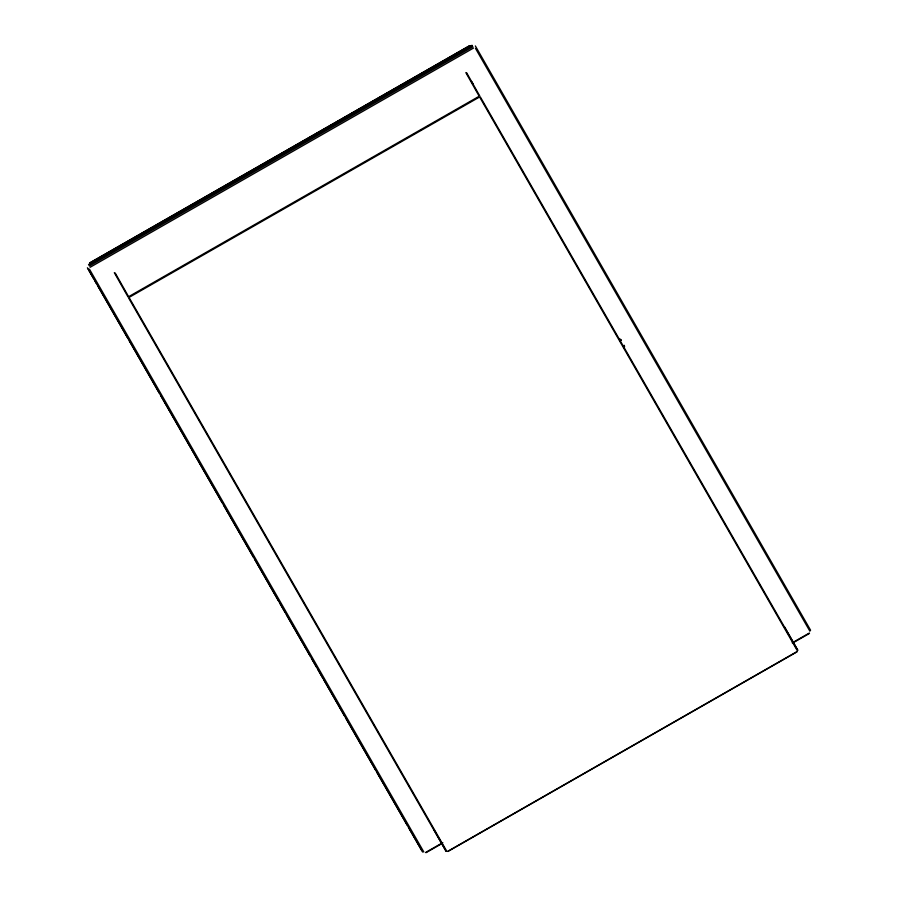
<?xml version="1.0" encoding="UTF-8"?>
<svg xmlns="http://www.w3.org/2000/svg" width="898" height="898" viewBox="0 0 898 898"><rect width="100%" height="100%" fill="white"/><g stroke="black" fill="none" stroke-linecap="round" stroke-linejoin="round"><path stroke-width="1.35" d="M624.402 345.797L624.559 346.987M623.582 346.033L624.211 345.281M90.013 262.732L469.71 45.618M90.069 262.833L469.777 45.731M88.52 264.573L472.034 45.282M88.734 264.921L164.211 221.761M166.646 220.369L190.993 206.439M193.429 205.047L197.089 202.959M199.524 201.567L201.96 200.175M204.396 198.784L234.827 181.385M237.263 179.993L272.565 159.799M275.001 158.407L310.315 138.225M312.751 136.833L348.054 116.639M350.489 115.247L472.236 45.63M93.145 262.575L117.481 248.656M119.917 247.264L123.565 245.176M126.001 243.785L128.436 242.393M130.872 241.001L161.292 223.602M163.728 222.21L166.164 220.818M168.6 219.426L172.248 217.338M174.683 215.947L177.119 214.555M180.767 212.467L183.203 211.075M185.639 209.683L199.019 202.028M201.455 200.636L209.975 195.764M212.411 194.372L214.847 192.98M218.495 190.892L220.93 189.5M223.366 188.109L236.746 180.453M239.182 179.072L247.702 174.201M250.138 172.809L253.786 170.721M256.222 169.329L258.658 167.937M261.094 166.545L274.474 158.89M276.91 157.498L285.429 152.626M287.865 151.234L291.513 149.147M293.949 147.755L296.385 146.363M298.821 144.971L302.469 142.883M304.905 141.491L312.201 137.315M314.637 135.924L323.157 131.052M325.592 129.66L329.24 127.572M331.676 126.18L334.112 124.788M336.548 123.396L340.196 121.309M342.632 119.917L349.928 115.741M352.364 114.349L360.884 109.477M363.32 108.086L366.968 105.998M369.404 104.606L371.839 103.214M374.275 101.822L377.923 99.734M380.359 98.342L398.611 87.903M401.047 86.511L404.695 84.423M407.131 83.031L409.567 81.639M412.002 80.259L415.651 78.171M418.086 76.779L431.467 69.124M433.902 67.732L442.422 62.86M444.858 61.468L447.294 60.076M449.718 58.684L453.378 56.596M455.814 55.205L469.194 47.549M89.351 266.021L472.853 46.741M90.081 267.301L473.583 48.021M129.346 296.284L478.477 96.658M129.761 297.025L478.892 97.388M425.764 852.37L442.804 842.616M792.227 642.822L809.266 633.079M425.966 852.718L441.794 843.66M793.641 642.474L809.48 633.427M447.776 851.293L796.908 651.656M447.9 851.484L797.02 651.858M621.135 339.781L619.934 339.006M620.518 340.488L621.382 340.331M475.356 45.944L810.591 630.239M475.502 48.402L809.917 631.238M471.719 81.595L473.111 84.019M480.374 97.029L797.66 650.04M479.981 97.613L797.278 650.612M129.402 298.069L446.688 851.068M128.706 298.114L446.003 851.113M89.441 269.142L423.845 851.989M87.409 267.761L93.695 278.717M95.087 281.153L96.49 283.588M97.882 286.013L127.909 338.344M129.301 340.769L159.316 393.099M160.72 395.524L190.735 447.855M192.138 450.28L222.154 502.611M223.546 505.035L253.573 557.366M254.965 559.791L278.706 601.166M280.097 603.602L284.992 612.122M286.383 614.546L310.124 655.922M311.516 658.357L316.399 666.866M317.802 669.302L322.685 677.822M324.077 680.257L344.327 715.538M345.719 717.973L375.746 770.293M377.138 772.729L407.164 825.049M408.556 827.485L421.824 850.608M88.228 269.22L422.644 852.056M470.675 45.675L471.147 46.505M470.226 45.585L470.698 46.427M784.65 627.029L797.817 650.309M466.634 72.76L479.801 96.041M465.826 72.603L478.993 95.884M433.644 829.269L446.16 851.383M115.247 273.071L128.414 296.34M114.315 272.678L128.145 297.115M89.721 263.159L90.193 263.99M89.576 263.585L90.047 264.416"/></g></svg>
